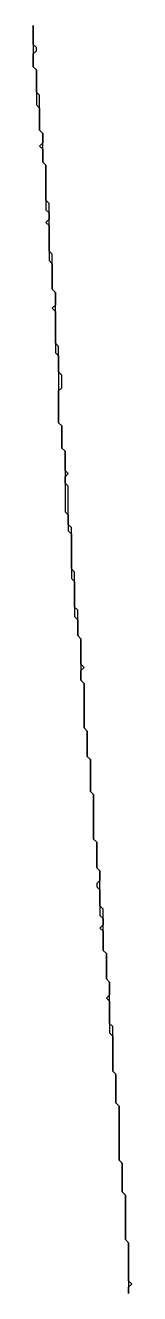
# Model space of a CAD drawing. Header units: metres. Extents: x 0 to 100, y 0 to 141.
# Drawn here: x 52.08 to 52.85, y 21.4 to 31.38 of the extents above; entities that cross this region are included whole.
import ezdxf

# ---------------------------------------------------------------- set-up
doc = ezdxf.new("R2010")
doc.units = ezdxf.units.M

msp = doc.modelspace()

# ---------------------------------------------------------------- linework, layer by layer
msp.add_lwpolyline([(52.075, 31.375), (52.075, 31.05), (52.1, 31.025), (52.1, 30.75), (52.125, 30.725), (52.125, 30.55), (52.15, 30.525), (52.15, 30.45), (52.125, 30.425), (52.15, 30.4), (52.15, 30.3), (52.175, 30.275), (52.175, 29.925), (52.2, 29.9), (52.2, 29.85), (52.175, 29.825), (52.2, 29.8), (52.2, 29.525), (52.225, 29.5), (52.225, 29.3), (52.25, 29.275), (52.25, 29.175), (52.225, 29.15), (52.25, 29.125), (52.25, 28.8), (52.275, 28.775), (52.275, 28.25), (52.3, 28.225), (52.3, 28.05), (52.325, 28.025), (52.325, 27.55), (52.35, 27.525), (52.35, 27.4), (52.375, 27.375), (52.375, 27.025), (52.4, 27), (52.4, 26.725), (52.425, 26.7), (52.425, 26.575), (52.45, 26.55), (52.45, 26.225), (52.475, 26.2), (52.475, 25.85), (52.5, 25.825), (52.5, 25.625), (52.525, 25.6), (52.525, 25.35), (52.55, 25.325), (52.55, 24.975), (52.575, 24.95), (52.575, 24.75), (52.6, 24.725), (52.6, 24.65), (52.575, 24.625), (52.575, 24.6), (52.6, 24.575), (52.6, 24.375), (52.625, 24.35), (52.625, 24.3), (52.6, 24.275), (52.625, 24.25), (52.625, 24.1), (52.65, 24.075), (52.65, 23.875), (52.675, 23.85), (52.675, 23.75), (52.65, 23.725), (52.675, 23.7), (52.675, 23.45), (52.7, 23.425), (52.7, 23.15), (52.725, 23.125), (52.725, 22.9), (52.75, 22.875), (52.75, 22.45), (52.775, 22.425), (52.775, 22.2), (52.8, 22.175), (52.8, 21.825), (52.825, 21.8), (52.825, 21.4), (52.825, 21.45), (52.85, 21.475), (52.825, 21.5), (52.825, 21.8), (52.8, 21.825), (52.8, 22.175), (52.775, 22.2), (52.775, 22.425), (52.75, 22.45), (52.75, 22.875), (52.725, 22.9), (52.725, 23.125), (52.7, 23.15), (52.7, 23.5), (52.675, 23.525), (52.675, 23.85), (52.65, 23.875), (52.65, 24.075), (52.625, 24.1), (52.625, 24.425), (52.6, 24.45), (52.6, 24.725), (52.575, 24.75), (52.575, 24.95), (52.55, 24.975), (52.55, 25.325), (52.525, 25.35), (52.525, 25.6), (52.5, 25.625), (52.5, 25.825), (52.475, 25.85), (52.475, 26.2), (52.45, 26.225), (52.45, 26.3), (52.475, 26.325), (52.45, 26.35), (52.45, 26.55), (52.425, 26.575), (52.425, 26.775), (52.4, 26.8), (52.4, 27.075), (52.375, 27.1), (52.375, 27.425), (52.35, 27.45), (52.35, 27.75), (52.325, 27.775), (52.325, 27.825), (52.35, 27.85), (52.325, 27.875), (52.325, 28.025), (52.3, 28.05), (52.3, 28.225), (52.275, 28.25), (52.275, 28.5), (52.3, 28.525), (52.3, 28.625), (52.275, 28.65), (52.275, 28.85), (52.25, 28.875), (52.25, 29.275), (52.225, 29.3), (52.225, 29.575), (52.2, 29.6), (52.2, 29.975), (52.175, 30), (52.175, 30.275), (52.15, 30.3), (52.15, 30.525), (52.125, 30.55), (52.125, 30.825), (52.1, 30.85), (52.1, 31.025), (52.075, 31.05), (52.075, 31.15), (52.1, 31.175), (52.1, 31.2), (52.075, 31.225)], close=True)

doc.saveas('drawing.dxf')
